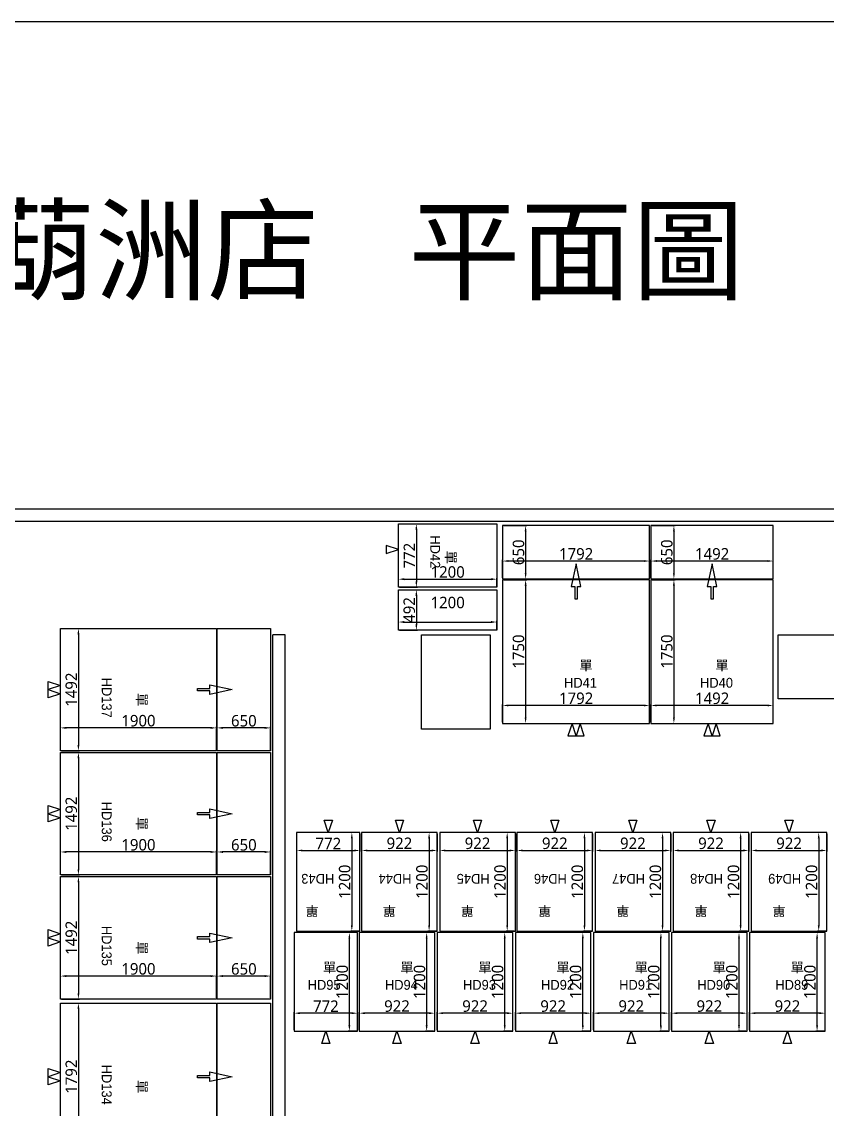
# Model space of a CAD drawing. Header units: millimetres. Extents: x 2061 to 57082, y 1374 to 33246.
# Drawn here: x 24189 to 34010, y 19994 to 33246 of the extents above; entities that cross this region are included whole.
import ezdxf

# ---------------------------------------------------------------- set-up
doc = ezdxf.new("R2010")
doc.units = ezdxf.units.MM
for name, color, linetype in [('a', 240, 'Continuous'), ('動線', 6, 'Continuous'), ('單層倉', 5, 'Continuous'), ('文字', 7, 'Continuous'), ('文字標註', 1, 'Continuous'), ('標註', 252, 'Continuous'), ('編號', 7, 'Continuous')]:
    doc.layers.add(name, color=color, linetype=linetype)
doc.styles.add('新細明體', font='PMingLiU.ttf')
doc.styles.add('黑體', font='Microsoft JhengHei.ttf')

msp = doc.modelspace()

# ---------------------------------------------------------------- linework, layer by layer
at = {"layer": 'a', "ltscale": 5}
for p, q in [((36902, 27306), (7432, 27306)), ((37052, 27156), (7582, 27156)), ((27252, 12187), (27252, 25776)), ((27402, 25776), (27252, 25776)), ((27402, 12337), (27402, 25776)), ((29062, 24626), (29062, 25776)), ((29062, 25776), (29902, 25776)), ((29902, 25776), (29902, 24626)), ((33412, 24996), (33412, 25776)), ((33412, 25776), (34242, 25776)), ((34242, 24996), (33412, 24996)), ((29902, 24626), (29062, 24626))]:
    msp.add_line(p, q, dxfattribs=at)
at = {"layer": 'Defpoints', "ltscale": 5}
msp.add_line((57082, 33246), (2061, 33246), dxfattribs=at)
at = {"layer": '動線', "lineweight": -3}
for p, q in [((28782, 26815), (28632, 26865)), ((28632, 26865), (28632, 26765)), ((28632, 26765), (28782, 26815)), ((30948, 26640), (30889, 26365)), ((31006, 26365), (30948, 26640)), ((32606, 26640), (32547, 26365)), ((32664, 26365), (32606, 26640)), ((30889, 26365), (30933, 26365)), ((30933, 26365), (30933, 26215)), ((30963, 26215), (30963, 26365)), ((30963, 26365), (31006, 26365)), ((32547, 26365), (32591, 26365)), ((32591, 26365), (32591, 26215)), ((32621, 26215), (32621, 26365)), ((32621, 26365), (32664, 26365)), ((30933, 26215), (30963, 26215)), ((32591, 26215), (32621, 26215)), ((24512, 25107), (24512, 25207)), ((24512, 25207), (24662, 25157)), ((24662, 25157), (24512, 25107)), ((24512, 25007), (24512, 25107)), ((24512, 25107), (24662, 25057)), ((24662, 25057), (24512, 25007)), ((26331, 25092), (26331, 25122)), ((26331, 25122), (26481, 25122)), ((26481, 25092), (26331, 25092)), ((26481, 25122), (26481, 25165)), ((26481, 25165), (26756, 25107)), ((26756, 25107), (26481, 25048)), ((26481, 25048), (26481, 25092)), ((30898, 24696), (30848, 24546)), ((30948, 24546), (30898, 24696)), ((30998, 24696), (30948, 24546)), ((31048, 24546), (30998, 24696)), ((32556, 24696), (32506, 24546)), ((32606, 24546), (32556, 24696)), ((32656, 24696), (32606, 24546)), ((32706, 24546), (32656, 24696)), ((30848, 24546), (30948, 24546)), ((30948, 24546), (31048, 24546)), ((32506, 24546), (32606, 24546)), ((32606, 24546), (32706, 24546)), ((24512, 23595), (24512, 23695)), ((24512, 23695), (24662, 23645)), ((24662, 23645), (24512, 23595)), ((24512, 23495), (24512, 23595)), ((24512, 23595), (24662, 23545)), ((26331, 23580), (26331, 23610)), ((26331, 23610), (26481, 23610)), ((26481, 23610), (26481, 23653)), ((26481, 23653), (26756, 23595)), ((26756, 23595), (26481, 23536)), ((24662, 23545), (24512, 23495)), ((26481, 23580), (26331, 23580)), ((26481, 23536), (26481, 23580)), ((27927, 23366), (27877, 23516)), ((27877, 23516), (27977, 23516)), ((27977, 23516), (27927, 23366)), ((28794, 23366), (28744, 23516)), ((28744, 23516), (28844, 23516)), ((28794, 23366), (28744, 23516)), ((28744, 23516), (28844, 23516)), ((28844, 23516), (28794, 23366)), ((28844, 23516), (28794, 23366)), ((29746, 23366), (29696, 23516)), ((29696, 23516), (29796, 23516)), ((29746, 23366), (29696, 23516)), ((29696, 23516), (29796, 23516)), ((29796, 23516), (29746, 23366)), ((29796, 23516), (29746, 23366)), ((30688, 23366), (30638, 23516)), ((30638, 23516), (30738, 23516)), ((30688, 23366), (30638, 23516)), ((30638, 23516), (30738, 23516)), ((30738, 23516), (30688, 23366)), ((30738, 23516), (30688, 23366)), ((31640, 23366), (31590, 23516)), ((31590, 23516), (31690, 23516)), ((31640, 23366), (31590, 23516)), ((31590, 23516), (31690, 23516)), ((31690, 23516), (31640, 23366)), ((31690, 23516), (31640, 23366)), ((32592, 23366), (32542, 23516)), ((32542, 23516), (32642, 23516)), ((32592, 23366), (32542, 23516)), ((32542, 23516), (32642, 23516)), ((32642, 23516), (32592, 23366)), ((32642, 23516), (32592, 23366)), ((33544, 23366), (33494, 23516)), ((33494, 23516), (33594, 23516)), ((33544, 23366), (33494, 23516)), ((33494, 23516), (33594, 23516)), ((33594, 23516), (33544, 23366)), ((33594, 23516), (33544, 23366)), ((24512, 22083), (24512, 22183)), ((24512, 22183), (24662, 22133)), ((24662, 22133), (24512, 22083)), ((26481, 22098), (26481, 22141)), ((26481, 22141), (26756, 22083)), ((24512, 21983), (24512, 22083)), ((24512, 22083), (24662, 22033)), ((24662, 22033), (24512, 21983)), ((26331, 22068), (26331, 22098)), ((26331, 22098), (26481, 22098)), ((26481, 22068), (26331, 22068)), ((26756, 22083), (26481, 22024)), ((26481, 22024), (26481, 22068)), ((27847, 20796), (27897, 20946)), ((27847, 20796), (27897, 20946)), ((27897, 20946), (27947, 20796)), ((27897, 20946), (27947, 20796)), ((28714, 20796), (28764, 20946)), ((28714, 20796), (28764, 20946)), ((28764, 20946), (28814, 20796)), ((28764, 20946), (28814, 20796)), ((29666, 20796), (29716, 20946)), ((29666, 20796), (29716, 20946)), ((29716, 20946), (29766, 20796)), ((29716, 20946), (29766, 20796)), ((30618, 20796), (30668, 20946)), ((30668, 20946), (30718, 20796)), ((31570, 20796), (31620, 20946)), ((31570, 20796), (31620, 20946)), ((31620, 20946), (31670, 20796)), ((31620, 20946), (31670, 20796)), ((32522, 20796), (32572, 20946)), ((32522, 20796), (32572, 20946)), ((32572, 20946), (32622, 20796)), ((32572, 20946), (32622, 20796)), ((33474, 20796), (33524, 20946)), ((33524, 20946), (33574, 20796)), ((27947, 20796), (27847, 20796)), ((27947, 20796), (27847, 20796)), ((28814, 20796), (28714, 20796)), ((28814, 20796), (28714, 20796)), ((29766, 20796), (29666, 20796)), ((29766, 20796), (29666, 20796)), ((30718, 20796), (30618, 20796)), ((31670, 20796), (31570, 20796)), ((31670, 20796), (31570, 20796)), ((32622, 20796), (32522, 20796)), ((32622, 20796), (32522, 20796)), ((33574, 20796), (33474, 20796)), ((24512, 20391), (24512, 20491)), ((24512, 20491), (24662, 20441)), ((24662, 20441), (24512, 20391)), ((26481, 20406), (26481, 20449)), ((26481, 20449), (26756, 20391)), ((24512, 20291), (24512, 20391)), ((24512, 20391), (24662, 20341)), ((24662, 20341), (24512, 20291)), ((26331, 20376), (26331, 20406)), ((26331, 20406), (26481, 20406)), ((26481, 20376), (26331, 20376)), ((26756, 20391), (26481, 20332)), ((26481, 20332), (26481, 20376))]:
    msp.add_line(p, q, dxfattribs=at)
at = {"layer": '單層倉'}
for p, q in [((28782, 26354), (28782, 27126)), ((28782, 27126), (29982, 27126)), ((29982, 27126), (29982, 26354)), ((31844, 27106), (30052, 27106)), ((30052, 27106), (30052, 26456)), ((31844, 26456), (31844, 27106)), ((33352, 27106), (31860, 27106)), ((31860, 27106), (31860, 26456)), ((33352, 26456), (33352, 27106)), ((30052, 26456), (31844, 26456)), ((31844, 26446), (30052, 26446)), ((30052, 26446), (30052, 24696)), ((31844, 24696), (31844, 26446)), ((31860, 26456), (33352, 26456)), ((33352, 26446), (31860, 26446)), ((31860, 26446), (31860, 24696)), ((33352, 24696), (33352, 26446)), ((29982, 26354), (28782, 26354)), ((28782, 25832), (28782, 26324)), ((28782, 26324), (29982, 26324)), ((29982, 26324), (29982, 25832)), ((24662, 24361), (24662, 25853)), ((24662, 25853), (26562, 25853)), ((26562, 25853), (26562, 24361)), ((26572, 24361), (26572, 25853)), ((26572, 25853), (27222, 25853)), ((27222, 25853), (27222, 24361)), ((29982, 25832), (28782, 25832)), ((30052, 24696), (31844, 24696)), ((31860, 24696), (33352, 24696)), ((26562, 24361), (24662, 24361)), ((24662, 22849), (24662, 24341)), ((24662, 24341), (26562, 24341)), ((26562, 24341), (26562, 22849)), ((27222, 24361), (26572, 24361)), ((26572, 22849), (26572, 24341)), ((26572, 24341), (27222, 24341)), ((27222, 24341), (27222, 22849)), ((28313, 23366), (27541, 23366)), ((27541, 23366), (27541, 22166)), ((28313, 22166), (28313, 23366)), ((29255, 23366), (28333, 23366)), ((28333, 23366), (28333, 22166)), ((29255, 22166), (29255, 23366)), ((30207, 23366), (29285, 23366)), ((29285, 23366), (29285, 22166)), ((30207, 22166), (30207, 23366)), ((31149, 23366), (30227, 23366)), ((30227, 23366), (30227, 22166)), ((31149, 22166), (31149, 23366)), ((32101, 23366), (31179, 23366)), ((31179, 23366), (31179, 22166)), ((32101, 22166), (32101, 23366)), ((33053, 23366), (32131, 23366)), ((32131, 23366), (32131, 22166)), ((33053, 22166), (33053, 23366)), ((34005, 23366), (33083, 23366)), ((33083, 23366), (33083, 22166)), ((34005, 22166), (34005, 23366)), ((26562, 22849), (24662, 22849)), ((24662, 21337), (24662, 22829)), ((24662, 22829), (26562, 22829)), ((26562, 22829), (26562, 21337)), ((27222, 22849), (26572, 22849)), ((26572, 21337), (26572, 22829)), ((26572, 22829), (27222, 22829)), ((27222, 22829), (27222, 21337)), ((28283, 22146), (27511, 22146)), ((27511, 22146), (27511, 20946)), ((27541, 22166), (28313, 22166)), ((28283, 20946), (28283, 22146)), ((29225, 22146), (28303, 22146)), ((28303, 22146), (28303, 20946)), ((28333, 22166), (29255, 22166)), ((29225, 20946), (29225, 22146)), ((30177, 22146), (29255, 22146)), ((29255, 22146), (29255, 20946)), ((29285, 22166), (30207, 22166)), ((30177, 20946), (30177, 22146)), ((31129, 22146), (30207, 22146)), ((30207, 22146), (30207, 20946)), ((30227, 22166), (31149, 22166)), ((31129, 20946), (31129, 22146)), ((32081, 22146), (31159, 22146)), ((31159, 22146), (31159, 20946)), ((31179, 22166), (32101, 22166)), ((32081, 20946), (32081, 22146)), ((33033, 22146), (32111, 22146)), ((32111, 22146), (32111, 20946)), ((32131, 22166), (33053, 22166)), ((33033, 20946), (33033, 22146)), ((33985, 22146), (33063, 22146)), ((33063, 22146), (33063, 20946)), ((33083, 22166), (34005, 22166)), ((33985, 20946), (33985, 22146)), ((26562, 21337), (24662, 21337)), ((27222, 21337), (26572, 21337)), ((24662, 19495), (24662, 21287)), ((24662, 21287), (26562, 21287)), ((26562, 21287), (26562, 19495)), ((26572, 19495), (26572, 21287)), ((26572, 21287), (27222, 21287)), ((27222, 21287), (27222, 19495)), ((27511, 20946), (28283, 20946)), ((28303, 20946), (29225, 20946)), ((29255, 20946), (30177, 20946)), ((30207, 20946), (31129, 20946)), ((31159, 20946), (32081, 20946)), ((32111, 20946), (33033, 20946)), ((33063, 20946), (33985, 20946))]:
    msp.add_line(p, q, dxfattribs=at)
at = {"layer": '標註', "color": 251}
for p, q in [((28796, 27126), (29014, 27126)), ((29000, 27056), (29000, 26424)), ((30066, 27106), (30346, 27106)), ((30332, 27036), (30332, 26526)), ((31874, 27106), (32154, 27106)), ((32140, 27036), (32140, 26526)), ((30052, 26470), (30052, 26688)), ((31774, 26674), (30122, 26674)), ((31844, 26470), (31844, 26688)), ((31860, 26470), (31860, 26688)), ((33282, 26674), (31930, 26674)), ((33352, 26470), (33352, 26688)), ((28782, 26368), (28782, 26467)), ((28852, 26453), (29912, 26453)), ((29982, 26368), (29982, 26467)), ((30066, 26456), (30346, 26456)), ((30066, 26446), (30346, 26446)), ((30332, 26376), (30332, 24766)), ((31874, 26456), (32154, 26456)), ((31874, 26446), (32154, 26446)), ((32140, 26376), (32140, 24766)), ((28796, 26354), (29014, 26354)), ((28796, 26324), (29014, 26324)), ((29000, 26254), (29000, 25902)), ((24676, 25853), (24894, 25853)), ((28782, 25846), (28782, 25945)), ((28852, 25931), (29912, 25931)), ((29982, 25846), (29982, 25945)), ((24880, 25783), (24880, 24431)), ((28796, 25832), (29014, 25832)), ((30052, 24710), (30052, 24928)), ((31774, 24914), (30122, 24914)), ((31844, 24710), (31844, 24928)), ((31860, 24710), (31860, 24928)), ((33282, 24914), (31930, 24914)), ((33352, 24710), (33352, 24928)), ((24662, 24375), (24662, 24655)), ((26562, 24375), (26562, 24655)), ((26572, 24375), (26572, 24655)), ((27222, 24375), (27222, 24655)), ((30066, 24696), (30346, 24696)), ((31874, 24696), (32154, 24696)), ((26492, 24641), (24732, 24641)), ((27152, 24641), (26642, 24641)), ((24676, 24361), (24894, 24361)), ((24676, 24341), (24894, 24341)), ((24880, 24271), (24880, 22919)), ((27541, 23352), (27541, 23133)), ((27541, 23352), (27541, 23133)), ((28299, 23366), (28200, 23366)), ((28299, 23366), (28200, 23366)), ((28313, 23352), (28313, 23133)), ((28313, 23352), (28313, 23133)), ((28333, 23352), (28333, 23133)), ((28333, 23352), (28333, 23133)), ((29241, 23366), (29142, 23366)), ((29241, 23366), (29142, 23366)), ((29255, 23352), (29255, 23133)), ((29255, 23352), (29255, 23133)), ((29285, 23352), (29285, 23133)), ((29285, 23352), (29285, 23133)), ((30193, 23366), (30094, 23366)), ((30193, 23366), (30094, 23366)), ((30207, 23352), (30207, 23133)), ((30207, 23352), (30207, 23133)), ((30227, 23352), (30227, 23133)), ((30227, 23352), (30227, 23133)), ((31135, 23366), (31036, 23366)), ((31135, 23366), (31036, 23366)), ((31149, 23352), (31149, 23133)), ((31149, 23352), (31149, 23133)), ((31179, 23352), (31179, 23133)), ((31179, 23352), (31179, 23133)), ((32087, 23366), (31988, 23366)), ((32087, 23366), (31988, 23366)), ((32101, 23352), (32101, 23133)), ((32101, 23352), (32101, 23133)), ((32131, 23352), (32131, 23133)), ((32131, 23352), (32131, 23133)), ((33039, 23366), (32940, 23366)), ((33039, 23366), (32940, 23366)), ((33053, 23352), (33053, 23133)), ((33053, 23352), (33053, 23133)), ((33083, 23352), (33083, 23133)), ((33083, 23352), (33083, 23133)), ((33991, 23366), (33892, 23366)), ((33991, 23366), (33892, 23366)), ((34005, 23352), (34005, 23133)), ((34005, 23352), (34005, 23133)), ((28214, 23296), (28214, 22236)), ((28214, 23296), (28214, 22236)), ((29156, 23296), (29156, 22236)), ((29156, 23296), (29156, 22236)), ((30108, 23296), (30108, 22236)), ((30108, 23296), (30108, 22236)), ((31050, 23296), (31050, 22236)), ((31050, 23296), (31050, 22236)), ((32002, 23296), (32002, 22236)), ((32002, 23296), (32002, 22236)), ((32954, 23296), (32954, 22236)), ((32954, 23296), (32954, 22236)), ((33906, 23296), (33906, 22236)), ((33906, 23296), (33906, 22236)), ((24662, 22863), (24662, 23143)), ((26492, 23129), (24732, 23129)), ((26562, 22863), (26562, 23143)), ((26572, 22863), (26572, 23143)), ((27152, 23129), (26642, 23129)), ((27222, 22863), (27222, 23143)), ((27611, 23147), (28243, 23147)), ((27611, 23147), (28243, 23147)), ((28403, 23147), (29185, 23147)), ((28403, 23147), (29185, 23147)), ((29355, 23147), (30137, 23147)), ((29355, 23147), (30137, 23147)), ((30297, 23147), (31079, 23147)), ((30297, 23147), (31079, 23147)), ((31249, 23147), (32031, 23147)), ((31249, 23147), (32031, 23147)), ((32201, 23147), (32983, 23147)), ((32201, 23147), (32983, 23147)), ((33153, 23147), (33935, 23147)), ((33153, 23147), (33935, 23147)), ((24676, 22849), (24894, 22849)), ((24676, 22829), (24894, 22829)), ((24880, 22759), (24880, 21407)), ((28269, 22146), (28170, 22146)), ((28299, 22166), (28200, 22166)), ((28299, 22166), (28200, 22166)), ((29211, 22146), (29112, 22146)), ((29241, 22166), (29142, 22166)), ((29241, 22166), (29142, 22166)), ((30163, 22146), (30064, 22146)), ((30193, 22166), (30094, 22166)), ((30193, 22166), (30094, 22166)), ((31115, 22146), (31016, 22146)), ((31135, 22166), (31036, 22166)), ((31135, 22166), (31036, 22166)), ((32067, 22146), (31968, 22146)), ((32087, 22166), (31988, 22166)), ((32087, 22166), (31988, 22166)), ((33019, 22146), (32920, 22146)), ((33039, 22166), (32940, 22166)), ((33039, 22166), (32940, 22166)), ((33971, 22146), (33872, 22146)), ((33991, 22166), (33892, 22166)), ((33991, 22166), (33892, 22166)), ((28184, 21016), (28184, 22076)), ((29126, 21016), (29126, 22076)), ((30078, 21016), (30078, 22076)), ((31030, 21016), (31030, 22076)), ((31982, 21016), (31982, 22076)), ((32934, 21016), (32934, 22076)), ((33886, 21016), (33886, 22076)), ((24662, 21351), (24662, 21631)), ((26492, 21617), (24732, 21617)), ((26562, 21351), (26562, 21631)), ((26572, 21351), (26572, 21631)), ((27152, 21617), (26642, 21617)), ((27222, 21351), (27222, 21631)), ((24676, 21337), (24894, 21337)), ((24676, 21287), (24894, 21287)), ((24880, 21217), (24880, 19565)), ((27511, 20960), (27511, 21179)), ((27511, 20960), (27511, 21179)), ((28213, 21165), (27581, 21165)), ((28213, 21165), (27581, 21165)), ((28283, 20960), (28283, 21179)), ((28283, 20960), (28283, 21179)), ((28303, 20960), (28303, 21179)), ((28303, 20960), (28303, 21179)), ((29155, 21165), (28373, 21165)), ((29155, 21165), (28373, 21165)), ((29225, 20960), (29225, 21179)), ((29225, 20960), (29225, 21179)), ((29255, 20960), (29255, 21179)), ((29255, 20960), (29255, 21179)), ((30107, 21165), (29325, 21165)), ((30107, 21165), (29325, 21165)), ((30177, 20960), (30177, 21179)), ((30177, 20960), (30177, 21179)), ((30207, 20960), (30207, 21179)), ((30207, 20960), (30207, 21179)), ((31059, 21165), (30277, 21165)), ((31059, 21165), (30277, 21165)), ((31129, 20960), (31129, 21179)), ((31129, 20960), (31129, 21179)), ((31159, 20960), (31159, 21179)), ((31159, 20960), (31159, 21179)), ((32011, 21165), (31229, 21165)), ((32011, 21165), (31229, 21165)), ((32081, 20960), (32081, 21179)), ((32081, 20960), (32081, 21179)), ((32111, 20960), (32111, 21179)), ((32111, 20960), (32111, 21179)), ((32963, 21165), (32181, 21165)), ((32963, 21165), (32181, 21165)), ((33033, 20960), (33033, 21179)), ((33033, 20960), (33033, 21179)), ((33063, 20960), (33063, 21179)), ((33063, 20960), (33063, 21179)), ((33915, 21165), (33133, 21165)), ((33915, 21165), (33133, 21165)), ((33985, 20960), (33985, 21179)), ((33985, 20960), (33985, 21179)), ((28269, 20946), (28170, 20946)), ((29211, 20946), (29112, 20946)), ((30163, 20946), (30064, 20946)), ((31115, 20946), (31016, 20946)), ((32067, 20946), (31968, 20946)), ((33019, 20946), (32920, 20946)), ((33971, 20946), (33872, 20946))]:
    msp.add_line(p, q, dxfattribs=at)
for points in [[(28989, 27056), (29012, 27056), (29000, 27126)], [(30321, 27036), (30344, 27036), (30332, 27106)], [(32129, 27036), (32152, 27036), (32140, 27106)], [(30122, 26686), (30122, 26663), (30052, 26674)], [(31774, 26686), (31774, 26663), (31844, 26674)], [(31930, 26686), (31930, 26663), (31860, 26674)], [(33282, 26686), (33282, 26663), (33352, 26674)], [(30321, 26526), (30344, 26526), (30332, 26456)], [(32129, 26526), (32152, 26526), (32140, 26456)], [(28852, 26465), (28852, 26441), (28782, 26453)], [(28989, 26424), (29012, 26424), (29000, 26354)], [(29912, 26465), (29912, 26441), (29982, 26453)], [(30321, 26376), (30344, 26376), (30332, 26446)], [(32129, 26376), (32152, 26376), (32140, 26446)], [(28989, 26254), (29012, 26254), (29000, 26324)], [(24869, 25783), (24892, 25783), (24880, 25853)], [(28852, 25943), (28852, 25919), (28782, 25931)], [(28989, 25902), (29012, 25902), (29000, 25832)], [(29912, 25943), (29912, 25919), (29982, 25931)], [(30122, 24926), (30122, 24903), (30052, 24914)], [(31774, 24926), (31774, 24903), (31844, 24914)], [(31930, 24926), (31930, 24903), (31860, 24914)], [(33282, 24926), (33282, 24903), (33352, 24914)], [(24732, 24653), (24732, 24629), (24662, 24641)], [(26492, 24653), (26492, 24629), (26562, 24641)], [(26642, 24653), (26642, 24629), (26572, 24641)], [(27152, 24653), (27152, 24629), (27222, 24641)], [(30321, 24766), (30344, 24766), (30332, 24696)], [(32129, 24766), (32152, 24766), (32140, 24696)], [(24869, 24431), (24892, 24431), (24880, 24361)], [(24869, 24271), (24892, 24271), (24880, 24341)], [(28202, 23296), (28225, 23296), (28214, 23366)], [(28202, 23296), (28225, 23296), (28214, 23366)], [(29144, 23296), (29167, 23296), (29156, 23366)], [(29144, 23296), (29167, 23296), (29156, 23366)], [(30096, 23296), (30119, 23296), (30108, 23366)], [(30096, 23296), (30119, 23296), (30108, 23366)], [(31038, 23296), (31061, 23296), (31050, 23366)], [(31038, 23296), (31061, 23296), (31050, 23366)], [(31990, 23296), (32013, 23296), (32002, 23366)], [(31990, 23296), (32013, 23296), (32002, 23366)], [(32942, 23296), (32965, 23296), (32954, 23366)], [(32942, 23296), (32965, 23296), (32954, 23366)], [(33894, 23296), (33917, 23296), (33906, 23366)], [(33894, 23296), (33917, 23296), (33906, 23366)], [(24732, 23141), (24732, 23117), (24662, 23129)], [(26492, 23141), (26492, 23117), (26562, 23129)], [(26642, 23141), (26642, 23117), (26572, 23129)], [(27152, 23141), (27152, 23117), (27222, 23129)], [(27611, 23159), (27611, 23136), (27541, 23147)], [(27611, 23159), (27611, 23136), (27541, 23147)], [(28243, 23159), (28243, 23136), (28313, 23147)], [(28243, 23159), (28243, 23136), (28313, 23147)], [(28403, 23159), (28403, 23136), (28333, 23147)], [(28403, 23159), (28403, 23136), (28333, 23147)], [(29185, 23159), (29185, 23136), (29255, 23147)], [(29185, 23159), (29185, 23136), (29255, 23147)], [(29355, 23159), (29355, 23136), (29285, 23147)], [(29355, 23159), (29355, 23136), (29285, 23147)], [(30137, 23159), (30137, 23136), (30207, 23147)], [(30137, 23159), (30137, 23136), (30207, 23147)], [(30297, 23159), (30297, 23136), (30227, 23147)], [(30297, 23159), (30297, 23136), (30227, 23147)], [(31079, 23159), (31079, 23136), (31149, 23147)], [(31079, 23159), (31079, 23136), (31149, 23147)], [(31249, 23159), (31249, 23136), (31179, 23147)], [(31249, 23159), (31249, 23136), (31179, 23147)], [(32031, 23159), (32031, 23136), (32101, 23147)], [(32031, 23159), (32031, 23136), (32101, 23147)], [(32201, 23159), (32201, 23136), (32131, 23147)], [(32201, 23159), (32201, 23136), (32131, 23147)], [(32983, 23159), (32983, 23136), (33053, 23147)], [(32983, 23159), (32983, 23136), (33053, 23147)], [(33153, 23159), (33153, 23136), (33083, 23147)], [(33153, 23159), (33153, 23136), (33083, 23147)], [(33935, 23159), (33935, 23136), (34005, 23147)], [(33935, 23159), (33935, 23136), (34005, 23147)], [(24869, 22919), (24892, 22919), (24880, 22849)], [(24869, 22759), (24892, 22759), (24880, 22829)], [(28172, 22076), (28195, 22076), (28184, 22146)], [(28202, 22236), (28225, 22236), (28214, 22166)], [(28202, 22236), (28225, 22236), (28214, 22166)], [(29114, 22076), (29137, 22076), (29126, 22146)], [(29144, 22236), (29167, 22236), (29156, 22166)], [(29144, 22236), (29167, 22236), (29156, 22166)], [(30066, 22076), (30089, 22076), (30078, 22146)], [(30096, 22236), (30119, 22236), (30108, 22166)], [(30096, 22236), (30119, 22236), (30108, 22166)], [(31018, 22076), (31041, 22076), (31030, 22146)], [(31038, 22236), (31061, 22236), (31050, 22166)], [(31038, 22236), (31061, 22236), (31050, 22166)], [(31970, 22076), (31993, 22076), (31982, 22146)], [(31990, 22236), (32013, 22236), (32002, 22166)], [(31990, 22236), (32013, 22236), (32002, 22166)], [(32922, 22076), (32945, 22076), (32934, 22146)], [(32942, 22236), (32965, 22236), (32954, 22166)], [(32942, 22236), (32965, 22236), (32954, 22166)], [(33874, 22076), (33897, 22076), (33886, 22146)], [(33894, 22236), (33917, 22236), (33906, 22166)], [(33894, 22236), (33917, 22236), (33906, 22166)], [(24732, 21629), (24732, 21605), (24662, 21617)], [(26492, 21629), (26492, 21605), (26562, 21617)], [(26642, 21629), (26642, 21605), (26572, 21617)], [(27152, 21629), (27152, 21605), (27222, 21617)], [(24869, 21407), (24892, 21407), (24880, 21337)], [(24869, 21217), (24892, 21217), (24880, 21287)], [(27581, 21176), (27581, 21153), (27511, 21165)], [(27581, 21176), (27581, 21153), (27511, 21165)], [(28213, 21176), (28213, 21153), (28283, 21165)], [(28213, 21176), (28213, 21153), (28283, 21165)], [(28373, 21176), (28373, 21153), (28303, 21165)], [(28373, 21176), (28373, 21153), (28303, 21165)], [(29155, 21176), (29155, 21153), (29225, 21165)], [(29155, 21176), (29155, 21153), (29225, 21165)], [(29325, 21176), (29325, 21153), (29255, 21165)], [(29325, 21176), (29325, 21153), (29255, 21165)], [(30107, 21176), (30107, 21153), (30177, 21165)], [(30107, 21176), (30107, 21153), (30177, 21165)], [(30277, 21176), (30277, 21153), (30207, 21165)], [(30277, 21176), (30277, 21153), (30207, 21165)], [(31059, 21176), (31059, 21153), (31129, 21165)], [(31059, 21176), (31059, 21153), (31129, 21165)], [(31229, 21176), (31229, 21153), (31159, 21165)], [(31229, 21176), (31229, 21153), (31159, 21165)], [(32011, 21176), (32011, 21153), (32081, 21165)], [(32011, 21176), (32011, 21153), (32081, 21165)], [(32181, 21176), (32181, 21153), (32111, 21165)], [(32181, 21176), (32181, 21153), (32111, 21165)], [(32963, 21176), (32963, 21153), (33033, 21165)], [(32963, 21176), (32963, 21153), (33033, 21165)], [(33133, 21176), (33133, 21153), (33063, 21165)], [(33133, 21176), (33133, 21153), (33063, 21165)], [(33915, 21176), (33915, 21153), (33985, 21165)], [(33915, 21176), (33915, 21153), (33985, 21165)], [(28172, 21016), (28195, 21016), (28184, 20946)], [(29114, 21016), (29137, 21016), (29126, 20946)], [(30066, 21016), (30089, 21016), (30078, 20946)], [(31018, 21016), (31041, 21016), (31030, 20946)], [(31970, 21016), (31993, 21016), (31982, 20946)], [(32922, 21016), (32945, 21016), (32934, 20946)], [(33874, 21016), (33897, 21016), (33886, 20946)]]:
    msp.add_solid(points, dxfattribs=at)

# ---------------------------------------------------------------- texts
at = {"layer": '文字', "color": 3, "style": '新細明體'}
for rotation, p in [(270, (29359, 26801)), (360, (30987, 25343)), (360, (32645, 25343)), (270, (25593, 25067)), (270, (25593, 23555)), (180, (27812, 22470)), (180, (28754, 22470)), (180, (29706, 22470)), (180, (30648, 22470)), (180, (31600, 22470)), (180, (32552, 22470)), (180, (33504, 22470)), (270, (25593, 22043)), (360, (27861, 21662)), (360, (28803, 21662)), (360, (29755, 21662)), (360, (30707, 21662)), (360, (31659, 21662)), (360, (32611, 21662)), (360, (33563, 21662)), (270, (25593, 20351))]:
    msp.add_text('單', height=120, rotation=rotation, dxfattribs=at).set_placement(p)
at = {"layer": '文字標註', "style": '新細明體'}
msp.add_text('內湖 葫洲店   平面圖', height=1000, rotation=360, dxfattribs=at).set_placement((20632, 29960))
at = {"layer": '標註', "color": 251, "char_height": 140, "attachment_point": 5, "rotation": 90, "style": '黑體'}
for s, insert in [('650', (30246, 26781)), ('650', (32054, 26781)), ('1750', (30246, 25571)), ('1750', (32054, 25571)), ('1200', (28127, 22766)), ('1200', (28127, 22766)), ('1200', (29069, 22766)), ('1200', (29069, 22766)), ('1200', (30021, 22766)), ('1200', (30021, 22766)), ('1200', (30963, 22766)), ('1200', (30963, 22766)), ('1200', (31915, 22766)), ('1200', (31915, 22766)), ('1200', (32867, 22766)), ('1200', (32867, 22766)), ('1200', (33819, 22766)), ('1200', (33819, 22766)), ('1200', (28097, 21546)), ('1200', (29039, 21546)), ('1200', (29991, 21546)), ('1200', (30943, 21546)), ('1200', (31895, 21546)), ('1200', (32847, 21546)), ('1200', (33799, 21546))]:
    msp.add_mtext(s, dxfattribs=dict(at, insert=insert))
at = {"layer": '標註', "color": 2, "char_height": 140, "attachment_point": 5, "rotation": 90, "style": '黑體'}
for s, insert in [('772', (28915, 26740)), ('492', (28914, 26078)), ('1492', (24794, 25107)), ('1492', (24794, 23595)), ('1492', (24794, 22083)), ('1792', (24794, 20391))]:
    msp.add_mtext(s, dxfattribs=dict(at, insert=insert))
at = {"layer": '標註', "color": 251, "char_height": 140, "attachment_point": 5, "style": '黑體'}
for s, insert in [('1792', (30948, 26761)), ('1492', (32606, 26761)), ('1200', (29382, 26540)), ('1200', (29382, 26168)), ('1900', (25612, 24728)), ('650', (26897, 24727)), ('1900', (25612, 23216)), ('650', (26897, 23215)), ('1900', (25612, 21704)), ('650', (26897, 21703))]:
    msp.add_mtext(s, dxfattribs=dict(at, insert=insert))
at = {"layer": '標註', "color": 2, "char_height": 140, "attachment_point": 5, "style": '黑體'}
for s, insert in [('1792', (30948, 25001)), ('1492', (32606, 25001)), ('772', (27927, 23232)), ('772', (27927, 23232)), ('922', (28794, 23234)), ('922', (28794, 23234)), ('922', (29746, 23234)), ('922', (29746, 23234)), ('922', (30688, 23234)), ('922', (30688, 23234)), ('922', (31640, 23234)), ('922', (31640, 23234)), ('922', (32592, 23234)), ('922', (32592, 23234)), ('922', (33544, 23234)), ('922', (33544, 23234)), ('772', (27897, 21250)), ('772', (27897, 21250)), ('922', (28764, 21251)), ('922', (28764, 21251)), ('922', (29716, 21251)), ('922', (29716, 21251)), ('922', (30668, 21251)), ('922', (30668, 21251)), ('922', (31620, 21251)), ('922', (31620, 21251)), ('922', (32572, 21251)), ('922', (32572, 21251)), ('922', (33524, 21251)), ('922', (33524, 21251))]:
    msp.add_mtext(s, dxfattribs=dict(at, insert=insert))
at = {"layer": '編號', "color": 7, "style": '新細明體'}
for s, rotation, p in [('HD42', 270, (29170, 26987)), ('HD137', 270, (25165, 25253)), ('HD41', 360, (30801, 25131)), ('HD40', 360, (32459, 25131)), ('HD136', 270, (25165, 23741)), ('HD43', 180, (27999, 22862)), ('HD44', 180, (28941, 22862)), ('HD45', 180, (29893, 22862)), ('HD46', 180, (30835, 22862)), ('HD47', 180, (31787, 22862)), ('HD48', 180, (32739, 22862)), ('HD49', 180, (33691, 22862)), ('HD135', 270, (25165, 22229)), ('HD95', 360, (27675, 21450)), ('HD94', 360, (28617, 21450)), ('HD93', 360, (29569, 21450)), ('HD92', 360, (30521, 21450)), ('HD91', 360, (31473, 21450)), ('HD90', 360, (32425, 21450)), ('HD89', 360, (33377, 21450)), ('HD134', 270, (25165, 20537))]:
    msp.add_text(s, height=120, rotation=rotation, dxfattribs=at).set_placement(p)

doc.saveas('drawing.dxf')
